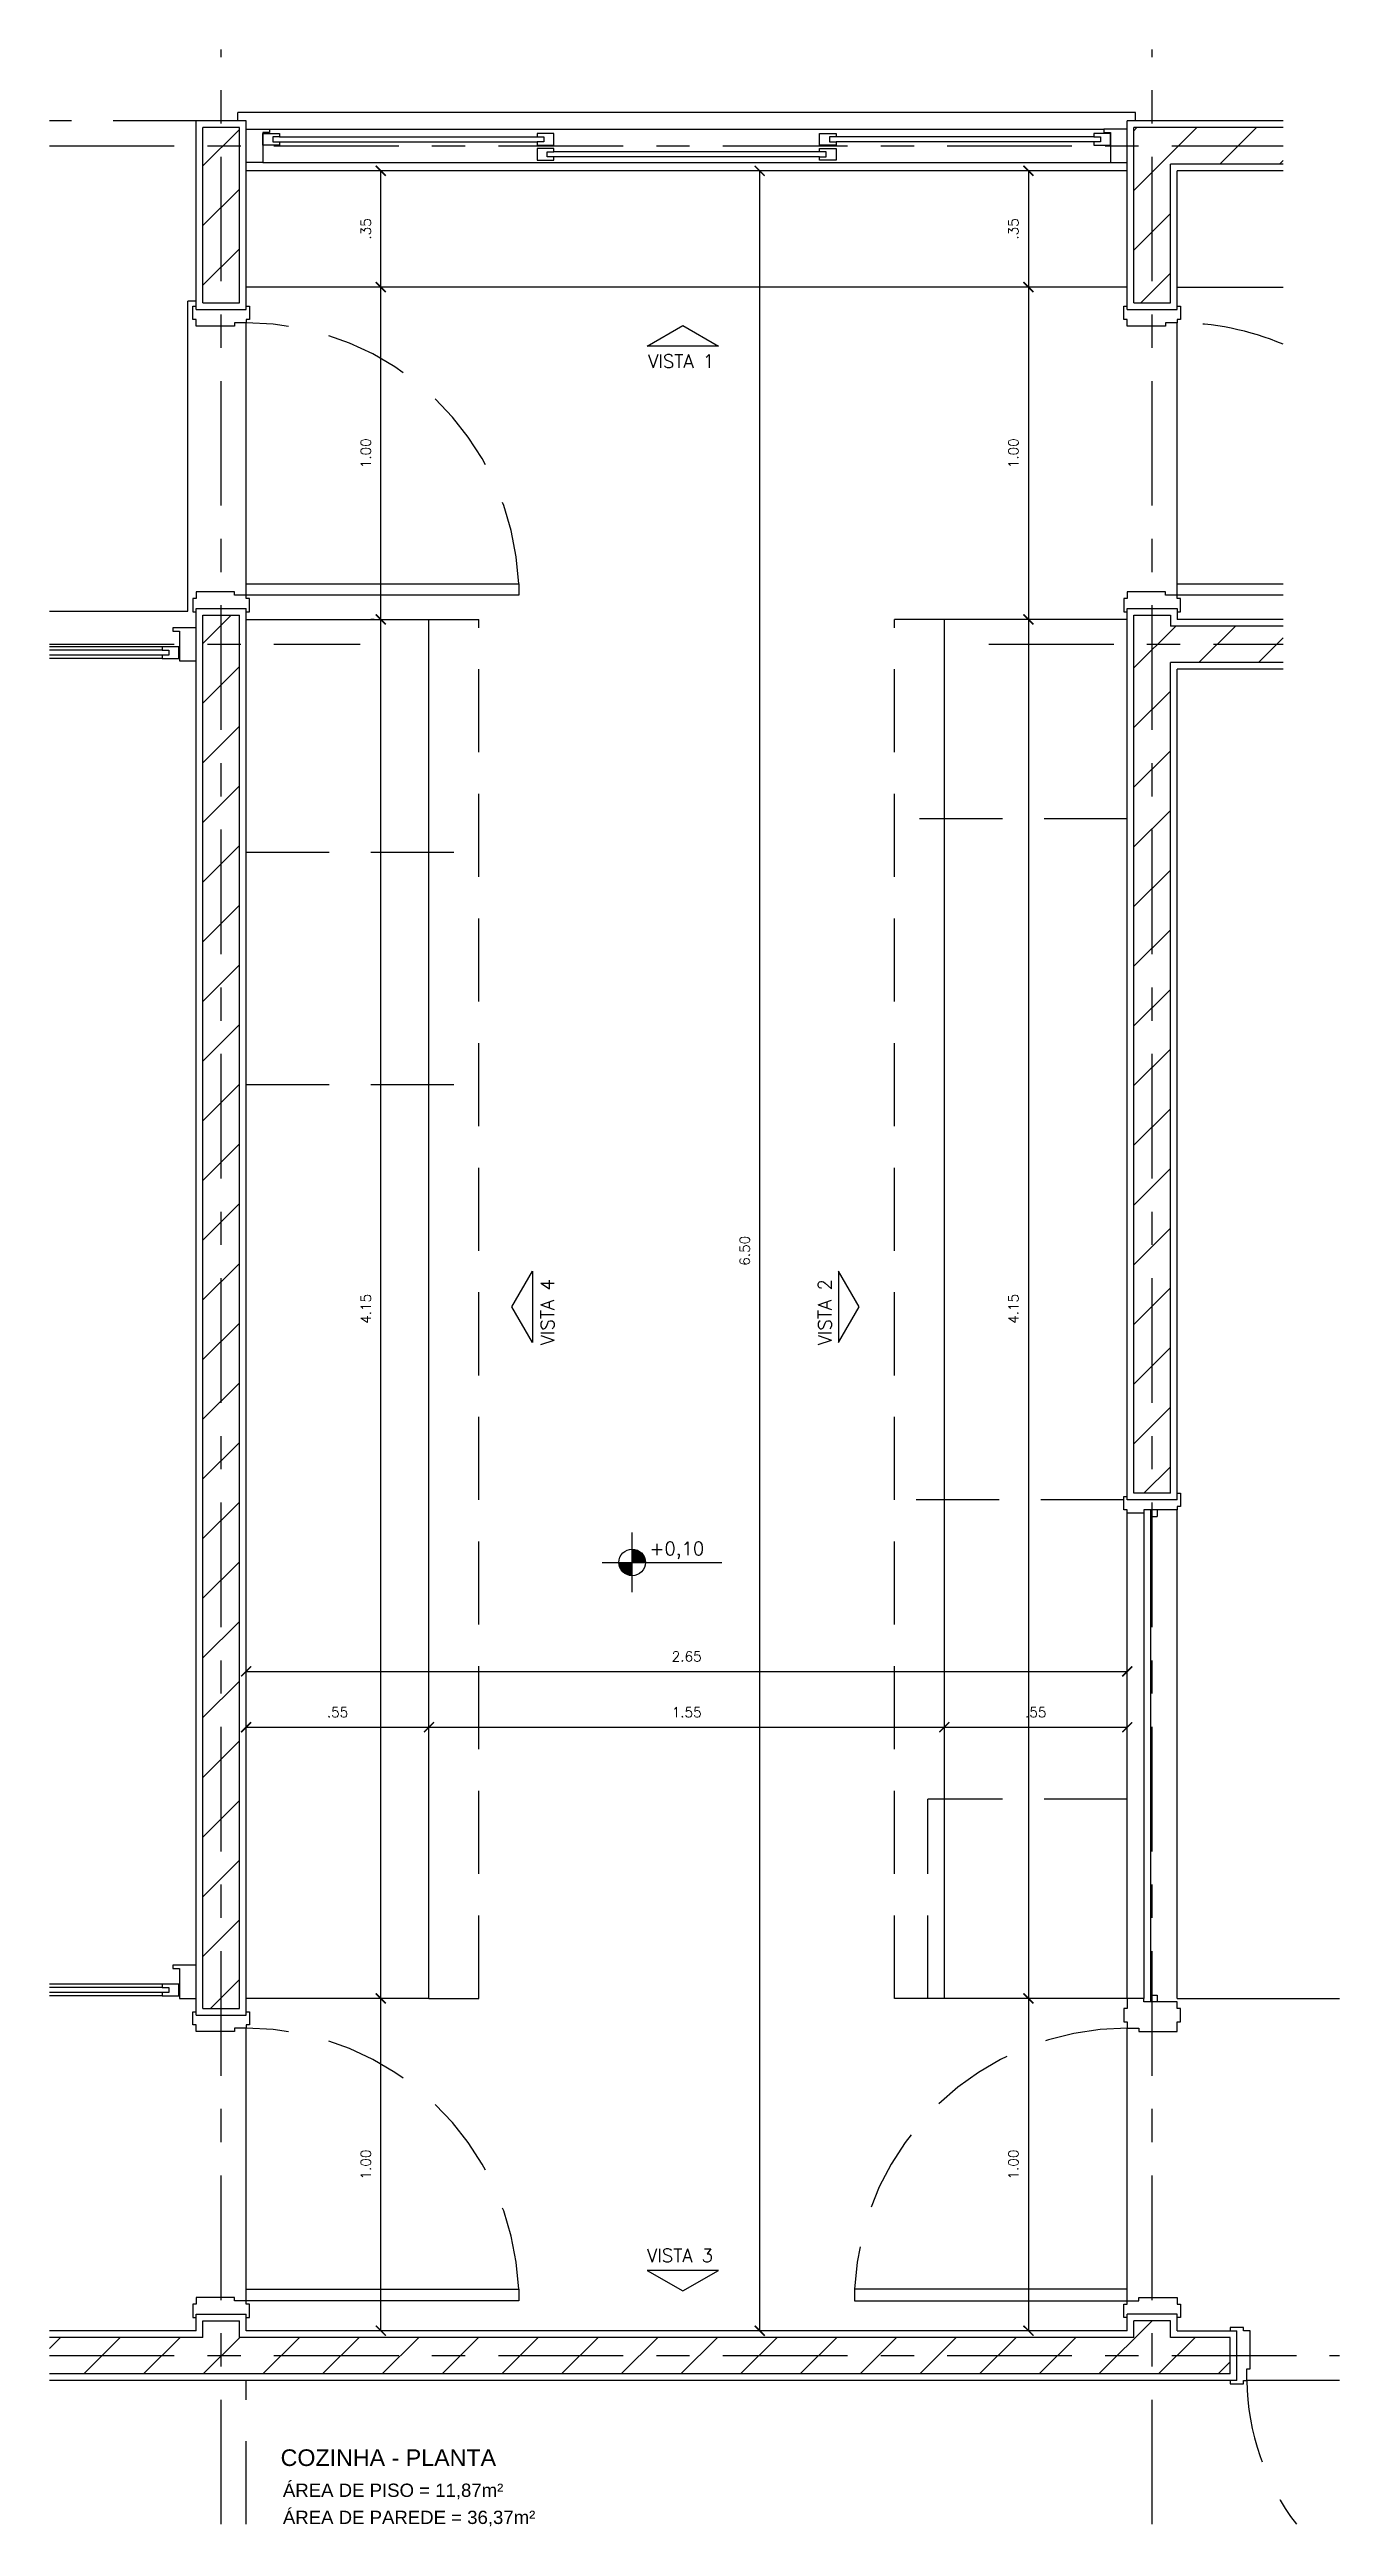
# Model space of a CAD drawing. Header units: millimetres. Extents: x 1 to 250, y 10 to 22.
# Drawn here: x 1.03 to 4.91, y 10.01 to 17.47 of the extents above; entities that cross this region are included whole.
import ezdxf

# ---------------------------------------------------------------- set-up
doc = ezdxf.new("R2010")
doc.units = ezdxf.units.MM
doc.linetypes.add('CENTER', pattern=[0.6, 0.375, -0.075, 0.075, -0.075])
doc.linetypes.add('HIDDEN', pattern=[0.375, 0.25, -0.125])
for name, color, linetype in [('ALV', 5, 'Continuous'), ('CAIX', 2, 'Continuous'), ('COTAS', 1, 'Continuous'), ('EIXOS', 141, 'CENTER'), ('HATCH', 8, 'Continuous'), ('LPROJ', 7, 'HIDDEN'), ('LVISTA02', 1, 'Continuous'), ('NOTAS', 2, 'Continuous'), ('REVEST', 2, 'Continuous')]:
    doc.layers.add(name, color=color, linetype=linetype)
doc.styles.add('60-20', font='romans.shx', dxfattribs={"height": 0.03})
doc.styles.add('60-50', font='romans.shx', dxfattribs={"height": 0.075})
doc.styles.add('80-20', font='romans.shx', dxfattribs={"height": 0.04})
doc.styles.add('ARIAL', font='arial.ttf', dxfattribs={"height": 0.05})
doc.dimstyles.new('20', dxfattribs={"dimtxt": 0.1, "dimasz": 0.075, "dimexe": 0.075, "dimexo": 0.05, "dimgap": 0.075, "dimtad": 1, "dimzin": 4, "dimdsep": 46, "dimtxsty": '60-50', "dimblk1": 'ARCHTICK', "dimblk2": 'ARCHTICK', "dimsah": 1, "dimcen": 2.5, "dimclrt": 3, "dimadec": 0, "dimazin": 0, "dimtfac": 1, "dimtmove": 2, "dimatfit": 3, "dimldrblk": 'ARCHTICK', "dimfxl": 1, "dimarcsym": 0})

# ---------------------------------------------------------------- blocks, each defined once
blk = doc.blocks.new('_ARCHTICK')
at = {"color": 0, "linetype": 'ByBlock', "const_width": 0.15}
blk.add_lwpolyline([(-0.5, -0.5), (0.5, 0.5)], dxfattribs=at)
blk = doc.blocks.new('*D2')
at = {"color": 0, "linetype": 'ByBlock'}
for p, q in [((1.6213, 12.6063), (1.6213, 12.6163)), ((4.2713, 12.6063), (4.2713, 12.6163)), ((1.6213, 12.5863), (4.2713, 12.5863))]:
    blk.add_line(p, q, dxfattribs=at)
at = {"layer": 'DEFPOINTS', "color": 0, "linetype": 'ByBlock'}
for p in [(1.6213, 12.5863), (4.2713, 12.5863), (4.2713, 12.5863)]:
    blk.add_point(p, dxfattribs=at)
at = {"color": 0, "linetype": 'ByBlock', "xscale": 0.03, "yscale": 0.03, "zscale": 0.03, "rotation": 180}
blk.add_blockref('_ARCHTICK', (1.6213, 12.5863), dxfattribs=at)
at = {"color": 0, "linetype": 'ByBlock', "xscale": 0.03, "yscale": 0.03, "zscale": 0.03}
blk.add_blockref('_ARCHTICK', (4.2713, 12.5863), dxfattribs=at)
at = {"color": 3, "linetype": 'ByBlock', "insert": (2.9463, 12.6313), "char_height": 0.03, "attachment_point": 5, "style": '60-20'}
blk.add_mtext('2.65', dxfattribs=at)
blk = doc.blocks.new('*D3')
at = {"color": 0, "linetype": 'ByBlock'}
for p, q in [((1.6213, 12.3563), (1.6213, 12.3663)), ((1.6213, 12.3363), (2.1713, 12.3363)), ((2.1713, 12.3563), (2.1713, 12.3663))]:
    blk.add_line(p, q, dxfattribs=at)
at = {"layer": 'DEFPOINTS', "color": 0, "linetype": 'ByBlock'}
for p in [(1.6213, 12.3363), (2.1713, 12.3363), (2.1713, 12.3363)]:
    blk.add_point(p, dxfattribs=at)
at = {"color": 0, "linetype": 'ByBlock', "xscale": 0.03, "yscale": 0.03, "zscale": 0.03, "rotation": 180}
blk.add_blockref('_ARCHTICK', (1.6213, 12.3363), dxfattribs=at)
at = {"color": 0, "linetype": 'ByBlock', "xscale": 0.03, "yscale": 0.03, "zscale": 0.03}
blk.add_blockref('_ARCHTICK', (2.1713, 12.3363), dxfattribs=at)
at = {"color": 3, "linetype": 'ByBlock', "insert": (1.8963, 12.3813), "char_height": 0.03, "attachment_point": 5, "style": '60-20'}
blk.add_mtext('.55', dxfattribs=at)
blk = doc.blocks.new('*D4')
at = {"color": 0, "linetype": 'ByBlock'}
for p, q in [((2.1713, 12.3563), (2.1713, 12.3663)), ((2.1713, 12.3363), (3.7213, 12.3363)), ((3.7213, 12.3563), (3.7213, 12.3663))]:
    blk.add_line(p, q, dxfattribs=at)
at = {"layer": 'DEFPOINTS', "color": 0, "linetype": 'ByBlock'}
for p in [(2.1713, 12.3363), (3.7213, 12.3363), (3.7213, 12.3363)]:
    blk.add_point(p, dxfattribs=at)
at = {"color": 0, "linetype": 'ByBlock', "xscale": 0.03, "yscale": 0.03, "zscale": 0.03, "rotation": 180}
blk.add_blockref('_ARCHTICK', (2.1713, 12.3363), dxfattribs=at)
at = {"color": 0, "linetype": 'ByBlock', "xscale": 0.03, "yscale": 0.03, "zscale": 0.03}
blk.add_blockref('_ARCHTICK', (3.7213, 12.3363), dxfattribs=at)
at = {"color": 3, "linetype": 'ByBlock', "insert": (2.9463, 12.3813), "char_height": 0.03, "attachment_point": 5, "style": '60-20'}
blk.add_mtext('1.55', dxfattribs=at)
blk = doc.blocks.new('*D5')
at = {"color": 0, "linetype": 'ByBlock'}
for p, q in [((3.7213, 12.3563), (3.7213, 12.3663)), ((3.7213, 12.3363), (4.2713, 12.3363)), ((4.2713, 12.3563), (4.2713, 12.3663))]:
    blk.add_line(p, q, dxfattribs=at)
at = {"layer": 'DEFPOINTS', "color": 0, "linetype": 'ByBlock'}
for p in [(3.7213, 12.3363), (4.2713, 12.3363), (4.2713, 12.3363)]:
    blk.add_point(p, dxfattribs=at)
at = {"color": 0, "linetype": 'ByBlock', "xscale": 0.03, "yscale": 0.03, "zscale": 0.03, "rotation": 180}
blk.add_blockref('_ARCHTICK', (3.7213, 12.3363), dxfattribs=at)
at = {"color": 0, "linetype": 'ByBlock', "xscale": 0.03, "yscale": 0.03, "zscale": 0.03}
blk.add_blockref('_ARCHTICK', (4.2713, 12.3363), dxfattribs=at)
at = {"color": 3, "linetype": 'ByBlock', "insert": (3.9963, 12.3813), "char_height": 0.03, "attachment_point": 5, "style": '60-20'}
blk.add_mtext('.55', dxfattribs=at)
blk = doc.blocks.new('*D6')
at = {"color": 0, "linetype": 'ByBlock'}
for p, q in [((3.1459, 17.1023), (3.1359, 17.1023)), ((3.1659, 10.6023), (3.1659, 17.1023)), ((3.1459, 10.6023), (3.1359, 10.6023))]:
    blk.add_line(p, q, dxfattribs=at)
at = {"layer": 'DEFPOINTS', "color": 0, "linetype": 'ByBlock'}
for p in [(3.1659, 17.1023), (3.1659, 17.1023), (3.1659, 10.6023)]:
    blk.add_point(p, dxfattribs=at)
at = {"color": 0, "linetype": 'ByBlock', "xscale": 0.03, "yscale": 0.03, "zscale": 0.03}
for p, rotation in [((3.1659, 17.1023), 90), ((3.1659, 10.6023), 270)]:
    blk.add_blockref('_ARCHTICK', p, dxfattribs=dict(at, rotation=rotation))
at = {"color": 3, "linetype": 'ByBlock', "insert": (3.1209, 13.8523), "char_height": 0.03, "attachment_point": 5, "rotation": 90, "style": '60-20'}
blk.add_mtext('6.50', dxfattribs=at)
blk = doc.blocks.new('*D7')
at = {"color": 0, "linetype": 'ByBlock'}
for p, q in [((3.9542, 17.1023), (3.9442, 17.1023)), ((3.9742, 17.1023), (3.9742, 16.7523)), ((3.9542, 16.7523), (3.9442, 16.7523))]:
    blk.add_line(p, q, dxfattribs=at)
at = {"layer": 'DEFPOINTS', "color": 0, "linetype": 'ByBlock'}
for p in [(3.9742, 17.1023), (3.9742, 16.7523), (3.9742, 16.7523)]:
    blk.add_point(p, dxfattribs=at)
at = {"color": 0, "linetype": 'ByBlock', "xscale": 0.03, "yscale": 0.03, "zscale": 0.03}
for p, rotation in [((3.9742, 17.1023), 90), ((3.9742, 16.7523), 270)]:
    blk.add_blockref('_ARCHTICK', p, dxfattribs=dict(at, rotation=rotation))
at = {"color": 3, "linetype": 'ByBlock', "insert": (3.9292, 16.9273), "char_height": 0.03, "attachment_point": 5, "rotation": 90, "style": '60-20'}
blk.add_mtext('.35', dxfattribs=at)
blk = doc.blocks.new('*D8')
at = {"color": 0, "linetype": 'ByBlock'}
for p, q in [((3.9742, 16.7523), (3.9742, 15.7523)), ((3.9542, 15.7523), (3.9442, 15.7523))]:
    blk.add_line(p, q, dxfattribs=at)
at = {"layer": 'DEFPOINTS', "color": 0, "linetype": 'ByBlock'}
for p in [(3.9742, 16.7523), (3.9742, 15.7523), (3.9742, 15.7523)]:
    blk.add_point(p, dxfattribs=at)
at = {"color": 0, "linetype": 'ByBlock', "xscale": 0.03, "yscale": 0.03, "zscale": 0.03}
for p, rotation in [((3.9742, 16.7523), 90), ((3.9742, 15.7523), 270)]:
    blk.add_blockref('_ARCHTICK', p, dxfattribs=dict(at, rotation=rotation))
at = {"color": 3, "linetype": 'ByBlock', "insert": (3.9292, 16.2523), "char_height": 0.03, "attachment_point": 5, "rotation": 90, "style": '60-20'}
blk.add_mtext('1.00', dxfattribs=at)
blk = doc.blocks.new('*D9')
at = {"color": 0, "linetype": 'ByBlock'}
for p, q in [((3.9742, 15.7523), (3.9742, 11.6023)), ((3.9542, 11.6023), (3.9442, 11.6023))]:
    blk.add_line(p, q, dxfattribs=at)
at = {"layer": 'DEFPOINTS', "color": 0, "linetype": 'ByBlock'}
for p in [(3.9742, 15.7523), (3.9742, 11.6023), (3.9742, 11.6023)]:
    blk.add_point(p, dxfattribs=at)
at = {"color": 0, "linetype": 'ByBlock', "xscale": 0.03, "yscale": 0.03, "zscale": 0.03}
for p, rotation in [((3.9742, 15.7523), 90), ((3.9742, 11.6023), 270)]:
    blk.add_blockref('_ARCHTICK', p, dxfattribs=dict(at, rotation=rotation))
at = {"color": 3, "linetype": 'ByBlock', "insert": (3.9292, 13.6773), "char_height": 0.03, "attachment_point": 5, "rotation": 90, "style": '60-20'}
blk.add_mtext('4.15', dxfattribs=at)
blk = doc.blocks.new('*D10')
at = {"color": 0, "linetype": 'ByBlock'}
for p, q in [((3.9742, 11.6023), (3.9742, 10.6023)), ((3.9542, 10.6023), (3.9442, 10.6023))]:
    blk.add_line(p, q, dxfattribs=at)
at = {"layer": 'DEFPOINTS', "color": 0, "linetype": 'ByBlock'}
for p in [(3.9742, 11.6023), (3.9742, 10.6023), (3.9742, 10.6023)]:
    blk.add_point(p, dxfattribs=at)
at = {"color": 0, "linetype": 'ByBlock', "xscale": 0.03, "yscale": 0.03, "zscale": 0.03}
for p, rotation in [((3.9742, 11.6023), 90), ((3.9742, 10.6023), 270)]:
    blk.add_blockref('_ARCHTICK', p, dxfattribs=dict(at, rotation=rotation))
at = {"color": 3, "linetype": 'ByBlock', "insert": (3.9292, 11.1023), "char_height": 0.03, "attachment_point": 5, "rotation": 90, "style": '60-20'}
blk.add_mtext('1.00', dxfattribs=at)
blk = doc.blocks.new('*D11')
at = {"color": 0, "linetype": 'ByBlock'}
for p, q in [((2.0063, 11.6023), (1.9963, 11.6023)), ((2.0263, 10.6023), (2.0263, 11.6023)), ((2.0063, 10.6023), (1.9963, 10.6023))]:
    blk.add_line(p, q, dxfattribs=at)
at = {"layer": 'DEFPOINTS', "color": 0, "linetype": 'ByBlock'}
for p in [(2.0263, 11.6023), (2.0263, 11.6023), (2.0263, 10.6023)]:
    blk.add_point(p, dxfattribs=at)
at = {"color": 0, "linetype": 'ByBlock', "xscale": 0.03, "yscale": 0.03, "zscale": 0.03}
for p, rotation in [((2.0263, 11.6023), 90), ((2.0263, 10.6023), 270)]:
    blk.add_blockref('_ARCHTICK', p, dxfattribs=dict(at, rotation=rotation))
at = {"color": 3, "linetype": 'ByBlock', "insert": (1.9813, 11.1023), "char_height": 0.03, "attachment_point": 5, "rotation": 90, "style": '60-20'}
blk.add_mtext('1.00', dxfattribs=at)
blk = doc.blocks.new('*D12')
at = {"color": 0, "linetype": 'ByBlock'}
for p, q in [((2.0063, 15.7523), (1.9963, 15.7523)), ((2.0263, 11.6023), (2.0263, 15.7523))]:
    blk.add_line(p, q, dxfattribs=at)
at = {"layer": 'DEFPOINTS', "color": 0, "linetype": 'ByBlock'}
for p in [(2.0263, 15.7523), (2.0263, 15.7523), (2.0263, 11.6023)]:
    blk.add_point(p, dxfattribs=at)
at = {"color": 0, "linetype": 'ByBlock', "xscale": 0.03, "yscale": 0.03, "zscale": 0.03}
for p, rotation in [((2.0263, 15.7523), 90), ((2.0263, 11.6023), 270)]:
    blk.add_blockref('_ARCHTICK', p, dxfattribs=dict(at, rotation=rotation))
at = {"color": 3, "linetype": 'ByBlock', "insert": (1.9813, 13.6773), "char_height": 0.03, "attachment_point": 5, "rotation": 90, "style": '60-20'}
blk.add_mtext('4.15', dxfattribs=at)
blk = doc.blocks.new('*D13')
at = {"color": 0, "linetype": 'ByBlock'}
for p, q in [((2.0063, 16.7523), (1.9963, 16.7523)), ((2.0263, 15.7523), (2.0263, 16.7523))]:
    blk.add_line(p, q, dxfattribs=at)
at = {"layer": 'DEFPOINTS', "color": 0, "linetype": 'ByBlock'}
for p in [(2.0263, 16.7523), (2.0263, 16.7523), (2.0263, 15.7523)]:
    blk.add_point(p, dxfattribs=at)
at = {"color": 0, "linetype": 'ByBlock', "xscale": 0.03, "yscale": 0.03, "zscale": 0.03}
for p, rotation in [((2.0263, 16.7523), 90), ((2.0263, 15.7523), 270)]:
    blk.add_blockref('_ARCHTICK', p, dxfattribs=dict(at, rotation=rotation))
at = {"color": 3, "linetype": 'ByBlock', "insert": (1.9813, 16.2523), "char_height": 0.03, "attachment_point": 5, "rotation": 90, "style": '60-20'}
blk.add_mtext('1.00', dxfattribs=at)
blk = doc.blocks.new('*D14')
at = {"color": 0, "linetype": 'ByBlock'}
for p, q in [((2.0063, 17.1023), (1.9963, 17.1023)), ((2.0263, 16.7523), (2.0263, 17.1023))]:
    blk.add_line(p, q, dxfattribs=at)
at = {"layer": 'DEFPOINTS', "color": 0, "linetype": 'ByBlock'}
for p in [(2.0263, 17.1023), (2.0263, 17.1023), (2.0263, 16.7523)]:
    blk.add_point(p, dxfattribs=at)
at = {"color": 0, "linetype": 'ByBlock', "xscale": 0.03, "yscale": 0.03, "zscale": 0.03}
for p, rotation in [((2.0263, 17.1023), 90), ((2.0263, 16.7523), 270)]:
    blk.add_blockref('_ARCHTICK', p, dxfattribs=dict(at, rotation=rotation))
at = {"color": 3, "linetype": 'ByBlock', "insert": (1.9813, 16.9273), "char_height": 0.03, "attachment_point": 5, "rotation": 90, "style": '60-20'}
blk.add_mtext('.35', dxfattribs=at)

msp = doc.modelspace()

# ---------------------------------------------------------------- hatches: boundary and pattern name
at = {"layer": 'HATCH'}
h = msp.add_hatch(dxfattribs=at)
h.set_pattern_fill('ANSI31', color=256, scale=0.04, style=0)
h.paths.add_polyline_path([(1.6013, 17.2323), (1.4913, 17.2323), (1.4913, 16.7048), (1.6013, 16.7048)])
h.paths.add_polyline_path([(1.6013, 15.7648), (1.4913, 15.7648), (1.4913, 11.5723), (1.6013, 11.5723)])
h.paths.add_polyline_path([(4.4013, 17.1223), (4.7407, 17.1223), (4.7407, 17.2323), (4.2913, 17.2323), (4.2913, 16.7048), (4.4013, 16.7048)])
h.paths.add_polyline_path([(4.7407, 15.7323), (4.4013, 15.7323), (4.4013, 15.7648), (4.2913, 15.7648), (4.2913, 13.1223), (4.4013, 13.1223), (4.4013, 15.6223), (4.7407, 15.6223)])
h.paths.add_polyline_path([(4.5813, 10.5823), (4.4013, 10.5823), (4.4013, 10.6323), (4.2913, 10.6323), (4.2913, 10.5823), (1.6013, 10.5823), (1.6013, 10.6323), (1.4913, 10.6323), (1.4913, 10.5823), (1.0301, 10.5823), (1.0301, 10.4723), (4.5813, 10.4723)])
at = {"layer": 'NOTAS'}
h = msp.add_hatch(color=1, dxfattribs=at)
h.paths.add_polyline_path([(2.7825, 12.8745), (2.7825, 12.9145), (2.7425, 12.9145, 0.414214)])
h.paths.add_polyline_path([(2.7825, 12.9545), (2.7825, 12.9145), (2.8225, 12.9145, 0.414214)])

# ---------------------------------------------------------------- linework, layer by layer
at = {"layer": 'ALV'}
for p, q in [((1.6013, 17.2323), (1.4913, 17.2323)), ((1.4913, 16.7048), (1.4913, 17.2323)), ((1.6013, 16.7048), (1.6013, 17.2323)), ((4.2913, 16.7048), (4.2913, 17.2323)), ((4.7407, 17.2323), (4.2913, 17.2323)), ((4.4013, 16.7048), (4.4013, 17.1223)), ((4.7407, 17.1223), (4.4013, 17.1223)), ((1.4913, 16.7048), (1.6013, 16.7048)), ((4.2913, 16.7048), (4.4013, 16.7048)), ((1.4913, 15.7648), (1.6013, 15.7648)), ((1.4913, 11.5723), (1.4913, 15.7648)), ((1.6013, 11.5723), (1.6013, 15.7648)), ((4.2913, 13.1223), (4.2913, 15.7648)), ((4.2913, 15.7648), (4.4013, 15.7648)), ((4.4013, 15.7648), (4.4013, 15.7323)), ((4.7407, 15.7323), (4.4013, 15.7323)), ((4.4013, 13.1223), (4.4013, 15.6223)), ((4.7407, 15.6223), (4.4013, 15.6223)), ((4.4013, 13.1223), (4.2913, 13.1223)), ((1.4913, 11.5723), (1.6013, 11.5723)), ((1.4913, 10.5823), (1.4913, 10.6323)), ((1.4913, 10.6323), (1.6013, 10.6323)), ((1.6013, 10.5823), (1.6013, 10.6323)), ((4.2913, 10.5823), (4.2913, 10.6323)), ((4.4013, 10.6323), (4.2913, 10.6323)), ((4.4013, 10.5823), (4.4013, 10.6323)), ((1.4913, 10.5823), (1.0301, 10.5823)), ((4.2913, 10.5823), (1.6013, 10.5823)), ((4.5813, 10.5823), (4.4013, 10.5823)), ((4.5813, 10.4723), (4.5813, 10.5823)), ((4.5813, 10.4723), (1.0301, 10.4723))]:
    msp.add_line(p, q, dxfattribs=at)
at = {"layer": 'CAIX', "color": 1}
for p, q in [((1.6913, 17.2273), (4.2013, 17.2273)), ((1.6713, 17.1273), (4.2213, 17.1273)), ((1.3688, 15.6698), (1.0301, 15.6698)), ((1.3688, 15.6348), (1.0301, 15.6348)), ((1.3688, 11.6448), (1.0301, 11.6448)), ((1.3688, 11.6098), (1.0301, 11.6098))]:
    msp.add_line(p, q, dxfattribs=at)
at = {"layer": 'CAIX'}
for p, q in [((1.6713, 17.1798), (1.6713, 17.2148)), ((1.6713, 17.2148), (1.7213, 17.2148)), ((1.7213, 17.1798), (1.6713, 17.1798)), ((1.7213, 17.2048), (1.7013, 17.2048)), ((1.7013, 17.2048), (1.7013, 17.1898)), ((1.7013, 17.1898), (1.7213, 17.1898)), ((1.7213, 17.2148), (1.7213, 17.2048)), ((1.7213, 17.2048), (2.4963, 17.2048)), ((1.7213, 17.1898), (2.4963, 17.1898)), ((1.7213, 17.1898), (1.7213, 17.1798)), ((3.3463, 17.1598), (2.5463, 17.1598)), ((3.3463, 17.1448), (2.5463, 17.1448)), ((4.1713, 17.2048), (3.3963, 17.2048)), ((4.1713, 17.1898), (3.3963, 17.1898)), ((4.2213, 17.2148), (4.1713, 17.2148)), ((4.1713, 17.2148), (4.1713, 17.2048)), ((4.1713, 17.2048), (4.1913, 17.2048)), ((4.1913, 17.1898), (4.1713, 17.1898)), ((4.1713, 17.1898), (4.1713, 17.1798)), ((4.1713, 17.1798), (4.2213, 17.1798)), ((4.1913, 17.2048), (4.1913, 17.1898)), ((4.2213, 17.1798), (4.2213, 17.2148)), ((1.3688, 15.6598), (1.0301, 15.6598)), ((1.4188, 15.6698), (1.3688, 15.6698)), ((1.3688, 15.6698), (1.3688, 15.6598)), ((1.3688, 15.6598), (1.3888, 15.6598)), ((1.3888, 15.6598), (1.3888, 15.6448)), ((1.4713, 15.7273), (1.4013, 15.7273)), ((1.4013, 15.7273), (1.4013, 15.7173)), ((1.4013, 15.7173), (1.4213, 15.7173)), ((1.4188, 15.6348), (1.4188, 15.6698)), ((1.4213, 15.7173), (1.4213, 15.6273)), ((1.3688, 15.6448), (1.0301, 15.6448)), ((1.3888, 15.6448), (1.3688, 15.6448)), ((1.3688, 15.6448), (1.3688, 15.6348)), ((1.3688, 15.6348), (1.4188, 15.6348)), ((1.4213, 15.6273), (1.4713, 15.6273)), ((4.3213, 13.0623), (4.3213, 11.6023)), ((4.3413, 13.0723), (4.3413, 11.5923)), ((4.3413, 13.0523), (4.3613, 13.0523)), ((4.3613, 13.0723), (4.3613, 13.0523)), ((1.3688, 11.6348), (1.0301, 11.6348)), ((1.4188, 11.6448), (1.3688, 11.6448)), ((1.3688, 11.6448), (1.3688, 11.6348)), ((1.3688, 11.6348), (1.3888, 11.6348)), ((1.3888, 11.6348), (1.3888, 11.6198)), ((1.4713, 11.7023), (1.4013, 11.7023)), ((1.4013, 11.7023), (1.4013, 11.6923)), ((1.4013, 11.6923), (1.4213, 11.6923)), ((1.4188, 11.6098), (1.4188, 11.6448)), ((1.4213, 11.6923), (1.4213, 11.6023)), ((1.3688, 11.6198), (1.0301, 11.6198)), ((1.3888, 11.6198), (1.3688, 11.6198)), ((1.3688, 11.6198), (1.3688, 11.6098)), ((1.3688, 11.6098), (1.4188, 11.6098)), ((1.4213, 11.6023), (1.4713, 11.6023)), ((4.3413, 11.6123), (4.3613, 11.6123)), ((4.3613, 11.6123), (4.3613, 11.5923))]:
    msp.add_line(p, q, dxfattribs=at)
for points in [[(1.6213, 17.2273), (1.6913, 17.2273), (1.6913, 17.2173), (1.6713, 17.2173), (1.6713, 17.1273), (1.6213, 17.1273)], [(4.2713, 17.2273), (4.2013, 17.2273), (4.2013, 17.2173), (4.2213, 17.2173), (4.2213, 17.1273), (4.2713, 17.1273)], [(1.6213, 16.6948), (1.6313, 16.6948), (1.6313, 16.6548), (1.6213, 16.6548), (1.6213, 16.6448), (1.5863, 16.6448), (1.5863, 16.6348), (1.4713, 16.6348), (1.4713, 16.6548), (1.4613, 16.6548), (1.4613, 16.6948), (1.4713, 16.6948)], [(4.4213, 16.6948), (4.4313, 16.6948), (4.4313, 16.6548), (4.4213, 16.6548), (4.4213, 16.6448), (4.3863, 16.6448), (4.3863, 16.6348), (4.2713, 16.6348), (4.2713, 16.6548), (4.2613, 16.6548), (4.2613, 16.6948), (4.2713, 16.6948)], [(1.6213, 15.7748), (1.6313, 15.7748), (1.6313, 15.8148), (1.6213, 15.8148), (1.6213, 15.8248), (1.5863, 15.8248), (1.5863, 15.8348), (1.4713, 15.8348), (1.4713, 15.8148), (1.4613, 15.8148), (1.4613, 15.7748), (1.4713, 15.7748)], [(1.6213, 15.8248), (1.6213, 15.8598), (2.4413, 15.8598), (2.4413, 15.8248), (1.6213, 15.8248)], [(4.4213, 15.7748), (4.4313, 15.7748), (4.4313, 15.8148), (4.4213, 15.8148), (4.4213, 15.8248), (4.3863, 15.8248), (4.3863, 15.8348), (4.2713, 15.8348), (4.2713, 15.8148), (4.2613, 15.8148), (4.2613, 15.7748), (4.2713, 15.7748)], [(4.4213, 15.8248), (4.4213, 15.8598), (4.7407, 15.8598)], [(4.7407, 15.8248), (4.4213, 15.8248)], [(4.4213, 13.1223), (4.4313, 13.1223), (4.4313, 13.0823), (4.4213, 13.0823), (4.4213, 13.0723), (4.3213, 13.0723), (4.3213, 13.0623), (4.2713, 13.0623), (4.2713, 13.0723), (4.2613, 13.0723), (4.2613, 13.1123), (4.2713, 13.1123)], [(1.6213, 11.5623), (1.6313, 11.5623), (1.6313, 11.5223), (1.6213, 11.5223), (1.6213, 11.5123), (1.5863, 11.5123), (1.5863, 11.5023), (1.4713, 11.5023), (1.4713, 11.5223), (1.4613, 11.5223), (1.4613, 11.5623), (1.4713, 11.5623)], [(1.6213, 10.6423), (1.6313, 10.6423), (1.6313, 10.6823), (1.6213, 10.6823), (1.6213, 10.6923), (1.5863, 10.6923), (1.5863, 10.7023), (1.4713, 10.7023), (1.4713, 10.6823), (1.4613, 10.6823), (1.4613, 10.6423), (1.4713, 10.6423)], [(1.6213, 10.6923), (1.6213, 10.7273), (2.4413, 10.7273), (2.4413, 10.6923), (1.6213, 10.6923)], [(4.2713, 10.6923), (4.2713, 10.7273), (3.4513, 10.7273), (3.4513, 10.6923), (4.2713, 10.6923)], [(4.2713, 10.6423), (4.2613, 10.6423), (4.2613, 10.6823), (4.2713, 10.6823), (4.2713, 10.6923), (4.3063, 10.6923), (4.3063, 10.7023), (4.4213, 10.7023), (4.4213, 10.6823), (4.4313, 10.6823), (4.4313, 10.6423), (4.4213, 10.6423)], [(4.5813, 10.4523), (4.5813, 10.4423), (4.6213, 10.4423), (4.6213, 10.4523), (4.6313, 10.4523), (4.6313, 10.4873), (4.6413, 10.4873), (4.6413, 10.6023), (4.6213, 10.6023), (4.6213, 10.6123), (4.5813, 10.6123), (4.5813, 10.6023)]]:
    msp.add_lwpolyline(points, dxfattribs=at)
for points in [[(2.5163, 17.1898), (2.4963, 17.1898), (2.4963, 17.1798), (2.5463, 17.1798), (2.5463, 17.2148), (2.4963, 17.2148), (2.4963, 17.2048), (2.5163, 17.2048)], [(2.5263, 17.1598), (2.5463, 17.1598), (2.5463, 17.1698), (2.4963, 17.1698), (2.4963, 17.1348), (2.5463, 17.1348), (2.5463, 17.1448), (2.5263, 17.1448)], [(3.3763, 17.1898), (3.3963, 17.1898), (3.3963, 17.1798), (3.3463, 17.1798), (3.3463, 17.2148), (3.3963, 17.2148), (3.3963, 17.2048), (3.3763, 17.2048)], [(3.3663, 17.1598), (3.3463, 17.1598), (3.3463, 17.1698), (3.3963, 17.1698), (3.3963, 17.1348), (3.3463, 17.1348), (3.3463, 17.1448), (3.3663, 17.1448)], [(4.3213, 11.6023), (4.2713, 11.6023), (4.2713, 11.5723), (4.2613, 11.5723), (4.2613, 11.5323), (4.2713, 11.5323), (4.2713, 11.5123), (4.3063, 11.5123), (4.3063, 11.5023), (4.4213, 11.5023), (4.4213, 11.5323), (4.4313, 11.5323), (4.4313, 11.5723), (4.4213, 11.5723), (4.4213, 11.5923), (4.3213, 11.5923)]]:
    msp.add_lwpolyline(points, close=True, dxfattribs=at)
at = {"layer": 'CAIX', "color": 8, "linetype": 'HIDDEN'}
for centre, radius, start, end in [((1.6214, 15.8241), 0.8207, 2.49125, 90.00723), ((4.4214, 15.8241), 0.8207, 67.10312, 90.00723), ((1.6214, 10.6916), 0.8207, 2.49125, 90.00723), ((4.2712, 10.6916), 0.8207, 89.99277, 177.50875), ((5.3599, 10.461), 0.7287, 180.68862, 217.27061)]:
    msp.add_arc(centre, radius, start, end, dxfattribs=at)
at = {"layer": 'EIXOS'}
for p, q in [((1.5463, 10.0197), (1.5463, 17.4673)), ((4.3463, 10.0197), (4.3463, 17.4673)), ((1.0301, 17.1773), (4.7407, 17.1773)), ((1.0301, 15.6773), (1.9641, 15.6773)), ((3.8556, 15.6773), (4.7407, 15.6773)), ((1.0301, 10.5273), (4.9096, 10.5273))]:
    msp.add_line(p, q, dxfattribs=at)
at = {"layer": 'LPROJ'}
for p, q in [((1.4713, 17.2523), (1.0301, 17.2523)), ((2.1713, 15.7523), (2.3213, 15.7523)), ((2.3213, 11.6023), (2.3213, 15.7523)), ((3.5713, 11.6023), (3.5713, 15.7523)), ((3.7213, 15.7523), (3.5713, 15.7523)), ((4.2713, 15.1523), (3.5713, 15.1523)), ((1.6213, 15.0523), (2.3213, 15.0523)), ((1.6213, 14.3523), (2.3213, 14.3523)), ((4.2613, 13.1023), (3.5713, 13.1023)), ((4.2713, 12.2023), (3.6713, 12.2023)), ((3.6713, 11.6023), (3.6713, 12.2023)), ((2.1713, 11.6023), (2.3213, 11.6023)), ((3.7213, 11.6023), (3.5713, 11.6023)), ((1.6213, 10.0197), (1.6213, 10.4523))]:
    msp.add_line(p, q, dxfattribs=at)
at = {"layer": 'LVISTA02'}
for p, q in [((4.2963, 17.2773), (1.5963, 17.2773)), ((1.5963, 17.2523), (1.5963, 17.2773)), ((4.2963, 17.2523), (4.2963, 17.2773)), ((4.2713, 17.1023), (1.6213, 17.1023)), ((1.4463, 15.7773), (1.4463, 16.7098)), ((1.4713, 16.7098), (1.4463, 16.7098)), ((4.2713, 16.7523), (1.6213, 16.7523)), ((4.4213, 16.7523), (4.7407, 16.7523)), ((1.6213, 15.8598), (1.6213, 16.6448)), ((4.4213, 15.8598), (4.4213, 16.6448)), ((1.0301, 15.7773), (1.4463, 15.7773)), ((1.6213, 15.7523), (2.1713, 15.7523)), ((2.1713, 11.6023), (2.1713, 15.7523)), ((4.2713, 15.7523), (3.7213, 15.7523)), ((3.7213, 11.6023), (3.7213, 15.7523)), ((4.2713, 11.6023), (4.2713, 13.0623)), ((4.4213, 11.6023), (4.4213, 13.0723)), ((2.1713, 11.6023), (1.6213, 11.6023)), ((4.2713, 11.6023), (3.7213, 11.6023)), ((4.4213, 11.6023), (4.9096, 11.6023)), ((1.6213, 10.7273), (1.6213, 11.5123)), ((4.2713, 10.7273), (4.2713, 11.5123)), ((4.9096, 10.4523), (4.6313, 10.4523))]:
    msp.add_line(p, q, dxfattribs=at)
at = {"layer": 'NOTAS', "color": 1}
for p, q in [((2.7825, 12.8245), (2.7825, 13.0045)), ((2.6925, 12.9145), (3.0523, 12.9145))]:
    msp.add_line(p, q, dxfattribs=at)
at = {"layer": 'NOTAS'}
for points in [[(2.827, 16.5744), (2.9344, 16.6364), (3.0417, 16.5744)], [(2.4824, 13.576), (2.4204, 13.6833), (2.4824, 13.7907)], [(3.4032, 13.576), (3.4652, 13.6833), (3.4032, 13.7907)], [(2.827, 10.7838), (2.9344, 10.7218), (3.0417, 10.7838)]]:
    msp.add_lwpolyline(points, close=True, dxfattribs=at)
at = {"layer": 'NOTAS', "color": 2, "ltscale": 0.5}
msp.add_circle((2.7825, 12.9145), 0.04, dxfattribs=at)
at = {"layer": 'REVEST'}
for p, q in [((1.6213, 17.2523), (1.4713, 17.2523)), ((1.4713, 16.6848), (1.4713, 17.2523)), ((1.6213, 16.6848), (1.6213, 17.2523)), ((4.7407, 17.2523), (4.2713, 17.2523)), ((4.2713, 16.6848), (4.2713, 17.2523)), ((4.7407, 17.1023), (4.4213, 17.1023)), ((4.4213, 16.6848), (4.4213, 17.1023)), ((1.4713, 16.6848), (1.6213, 16.6848)), ((4.2713, 16.6848), (4.4213, 16.6848)), ((1.4713, 11.5523), (1.4713, 15.7848)), ((1.4713, 15.7848), (1.6213, 15.7848)), ((1.6213, 11.5523), (1.6213, 15.7848)), ((4.2713, 13.1023), (4.2713, 15.7848)), ((4.2713, 15.7848), (4.4213, 15.7848)), ((4.4213, 15.7848), (4.4213, 15.7523)), ((4.7407, 15.7523), (4.4213, 15.7523)), ((4.7407, 15.6023), (4.4213, 15.6023)), ((4.4213, 13.1023), (4.4213, 15.6023)), ((4.4213, 13.1023), (4.2713, 13.1023)), ((1.4713, 11.5523), (1.6213, 11.5523)), ((1.4713, 10.6023), (1.0301, 10.6023)), ((1.4713, 10.6523), (1.6213, 10.6523)), ((1.4713, 10.6023), (1.4713, 10.6523)), ((1.6213, 10.6023), (1.6213, 10.6523)), ((4.2713, 10.6023), (1.6213, 10.6023)), ((4.4213, 10.6523), (4.2713, 10.6523)), ((4.2713, 10.6023), (4.2713, 10.6523)), ((4.4213, 10.6023), (4.4213, 10.6523)), ((4.4213, 10.6023), (4.6013, 10.6023)), ((4.6013, 10.4523), (4.6013, 10.6023)), ((4.6013, 10.4523), (1.0301, 10.4523))]:
    msp.add_line(p, q, dxfattribs=at)

# ---------------------------------------------------------------- texts
at = {"layer": 'NOTAS', "color": 3, "style": '80-20'}
for s, p in [('VISTA 1', (2.8301, 16.5095)), ('+0,10', (2.8347, 12.9362)), ('VISTA 3', (2.8267, 10.809))]:
    msp.add_text(s, height=0.04, dxfattribs=at).set_placement(p)
for s, p in [('VISTA 4', (2.5473, 13.568)), ('VISTA 2', (3.3821, 13.568))]:
    msp.add_text(s, height=0.04, rotation=90, dxfattribs=at).set_placement(p)
at = {"layer": 'NOTAS', "style": 'ARIAL'}
for s, height, p in [('COZINHA - PLANTA', 0.05, (1.725, 10.1952)), ('ÁREA DE PISO = 11,87m²', 0.04, (1.7319, 10.1021)), ('ÁREA DE PAREDE = 36,37m²', 0.04, (1.7319, 10.0206))]:
    msp.add_text(s, height=height, dxfattribs=at).set_placement(p)

# ---------------------------------------------------------------- dimensions: what is measured, and where the dimension line sits
at = {"layer": 'COTAS'}
for base, p1, p2, override, picture, middle in [((2.0263, 17.1023), (2.0263, 16.7523), (2.0263, 17.1023), {"dimtxt": 0.02, "dimasz": 0.03, "dimexe": 0.03, "dimexo": 0.02, "dimgap": 0.03, "dimtxsty": '60-20', "dimse1": 1}, '*D14', (1.9813, 16.9273)), ((3.1659, 17.1023), (3.1659, 10.6023), (3.1659, 17.1023), {"dimtxt": 0.02, "dimasz": 0.03, "dimexe": 0.03, "dimexo": 0.02, "dimgap": 0.03, "dimtxsty": '60-20'}, '*D6', (3.1209, 13.8523)), ((3.9742, 16.7523), (3.9742, 17.1023), (3.9742, 16.7523), {"dimtxt": 0.02, "dimasz": 0.03, "dimexe": 0.03, "dimexo": 0.02, "dimgap": 0.03, "dimtxsty": '60-20'}, '*D7', (3.9292, 16.9273)), ((2.0263, 16.7523), (2.0263, 15.7523), (2.0263, 16.7523), {"dimtxt": 0.02, "dimasz": 0.03, "dimexe": 0.03, "dimexo": 0.02, "dimgap": 0.03, "dimtxsty": '60-20', "dimse1": 1}, '*D13', (1.9813, 16.2523)), ((3.9742, 15.7523), (3.9742, 16.7523), (3.9742, 15.7523), {"dimtxt": 0.02, "dimasz": 0.03, "dimexe": 0.03, "dimexo": 0.02, "dimgap": 0.03, "dimtxsty": '60-20', "dimse1": 1}, '*D8', (3.9292, 16.2523)), ((2.0263, 15.7523), (2.0263, 11.6023), (2.0263, 15.7523), {"dimtxt": 0.02, "dimasz": 0.03, "dimexe": 0.03, "dimexo": 0.02, "dimgap": 0.03, "dimtxsty": '60-20', "dimse1": 1}, '*D12', (1.9813, 13.6773)), ((3.9742, 11.6023), (3.9742, 15.7523), (3.9742, 11.6023), {"dimtxt": 0.02, "dimasz": 0.03, "dimexe": 0.03, "dimexo": 0.02, "dimgap": 0.03, "dimtxsty": '60-20', "dimse1": 1}, '*D9', (3.9292, 13.6773)), ((2.0263, 11.6023), (2.0263, 10.6023), (2.0263, 11.6023), {"dimtxt": 0.02, "dimasz": 0.03, "dimexe": 0.03, "dimexo": 0.02, "dimgap": 0.03, "dimtxsty": '60-20'}, '*D11', (1.9813, 11.1023)), ((3.9742, 10.6023), (3.9742, 11.6023), (3.9742, 10.6023), {"dimtxt": 0.02, "dimasz": 0.03, "dimexe": 0.03, "dimexo": 0.02, "dimgap": 0.03, "dimtxsty": '60-20', "dimse1": 1}, '*D10', (3.9292, 11.1023))]:
    dim = msp.add_linear_dim(base=base, p1=p1, p2=p2, angle=90, dimstyle='20', override=override, dxfattribs=at)
    dim.commit()
    dim.dimension.update_dxf_attribs({"geometry": picture, "text_midpoint": middle})
dim = msp.add_linear_dim(base=(4.2713, 12.5863), p1=(1.6213, 12.5863), p2=(4.2713, 12.5863), dimstyle='20', override={"dimtxt": 0.02, "dimasz": 0.03, "dimexe": 0.03, "dimexo": 0.02, "dimgap": 0.03, "dimtxsty": '60-20'}, dxfattribs=at)
dim.commit()
dim.dimension.update_dxf_attribs({"geometry": '*D2', "text_midpoint": (2.9463, 12.6313)})
for base, p1, p2, picture, middle in [((2.1713, 12.4185), (1.6213, 12.4185), (2.1713, 12.4185), '*D3', (1.8963, 12.4635)), ((3.7213, 12.4185), (2.1713, 12.4185), (3.7213, 12.4185), '*D4', (2.9463, 12.4635)), ((4.2713, 12.4185), (3.7213, 12.4185), (4.2713, 12.4185), '*D5', (3.9963, 12.4635))]:
    dim = msp.add_linear_dim(base=base, p1=p1, p2=p2, dimstyle='20', override={"dimtxt": 0.02, "dimasz": 0.03, "dimexe": 0.03, "dimexo": 0.02, "dimgap": 0.03, "dimtxsty": '60-20'}, dxfattribs=at)
    dim.commit()
    dim.dimension.update_dxf_attribs({"geometry": picture, "text_midpoint": middle, "insert": (0, 0.0822)})

doc.saveas('drawing.dxf')
